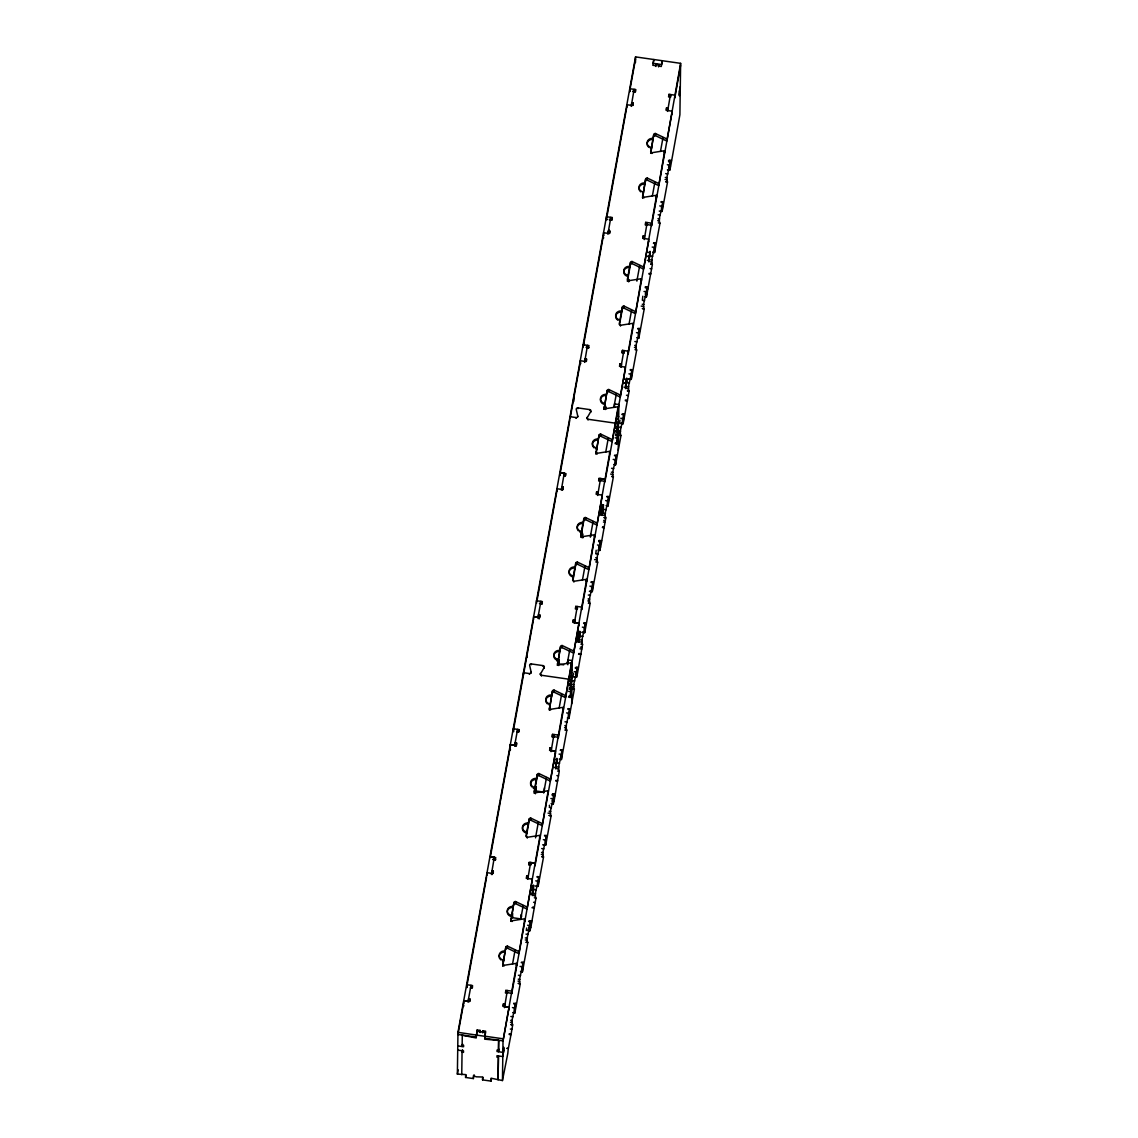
<?xml version="1.0" encoding="UTF-8"?>
<svg xmlns="http://www.w3.org/2000/svg" width="1138" height="1138" viewBox="0 0 1138 1138"><rect width="100%" height="100%" fill="white"/><g stroke="black" fill="none" stroke-linecap="round" stroke-linejoin="round"><path stroke-width="1.5" d="M570.138 697.48L572.058 676.029L570.394 685.673M571.674 703.796L571.888 687.807L569.441 687.523M576.056 418.329L576.056 417.546A1.479 1.294 0.5 0 0 577.748 416.095L576.241 409.367A1.479 1.294 0.5 0 1 577.933 407.916L589.697 409.595A1.479 1.294 0.5 0 1 590.793 411.444L590.778 412.226M616.711 443.976L618.631 422.539L616.952 432.198M616.881 432.212L618.702 416.921L618.873 404.545L614.506 403.919L614.463 407.39M618.247 450.307L618.475 434.303L615.558 433.962M667.508 170.017L669.685 170.33L670.638 166.347L679.898 114.725L680.624 63.344L635.545 56.9L457.96 1032.337L457.376 1074.101L465.627 1074.585L465.584 1077.458L473.365 1078.568L474.062 1074.77M463.707 1003.432L463.735 1000.629L468.102 1001.255L468.088 1002.137M467.163 987.514L466.651 984.64L472.441 985.593L472.426 987.699M469.994 999.036L469.98 1001.127L468.515 1000.928L468.543 998.823L469.994 999.036L469.525 1001.596L463.707 1000.757M477.149 1032.081L477.163 1029.99L480.08 1030.402L480.051 1032.493M482.725 1032.877L482.74 1030.786L485.642 1031.199L484.731 1038.269L503.024 1040.886L502.455 1080.559L491.075 1078.212L491.033 1081.1L482.555 1079.891L482.597 1077.003L476.31 1076.832L473.408 1075.695L473.365 1078.568M486.95 875.748L487.036 872.633L492.825 873.586L493.295 871.025L491.844 870.826L491.829 872.917L493.28 873.13L493.295 871.025M489.937 857.497L489.952 856.63L494.319 857.255L494.29 860.044L494.546 858.607M491.388 874.468L494.319 857.255M505.798 947.186L502.74 965.92L505.798 947.186A1.479 1.294 0.5 0 1 507.477 946.119L518.53 951.396L518.515 953.488L507.463 948.21A1.479 1.294 0.5 0 0 505.77 949.277M516.752 965.479L516.766 963.388L503.024 1040.886L508.771 1009.306M504.888 1004.029L503.437 1003.816L503.423 1005.921L504.874 1006.12M503.978 966.091L503.992 965.309A1.479 1.294 0.5 0 1 502.768 963.829M504.447 1007.685L507.363 990.458L507.349 992.905M532.072 881.296L511.702 993.872L511.73 991.084L505.884 990.373L505.869 992.478L511.687 993.303M507.463 948.21L507.477 946.119M510.322 747.41L510.336 744.622L514.703 745.248L514.703 746.115M508.786 1009.875L508.814 1007.087L504.447 1006.461M513.907 902.619L510.862 921.353L513.907 902.619A1.479 1.294 0.5 0 1 515.599 901.552L526.638 906.83L526.624 908.921L515.571 903.643A1.479 1.294 0.5 0 0 513.892 904.71M513.75 731.62L513.238 728.747L519.042 729.586L519.028 731.677M512.086 921.538L512.1 920.742A1.479 1.294 0.5 0 1 510.877 919.262M516.595 743.014L516.581 745.12L515.13 744.906L515.144 742.815L516.595 743.014L516.14 745.575L510.322 744.75M515.571 903.643L515.599 901.552M517.292 732.132L517.591 729.373L514.703 745.248M516.325 965.479L516.339 963.374L503.992 965.309M518.914 953.601L524.888 918.821L524.86 920.912M523.423 674.791L523.437 672.7L529.455 673.568A1.479 1.294 0.5 0 0 531.147 672.117L529.639 665.374A1.479 1.294 0.5 0 1 531.332 663.938L543.082 665.616A1.479 1.294 0.5 0 1 544.177 667.465L544.177 668.248M524.433 920.912L524.462 918.821L512.1 920.742M526.752 875.805L526.723 877.91L528.188 878.109L528.203 876.018L526.752 875.805L526.282 878.365L532.115 879.077L532.1 881.865M527.278 838.094L527.292 837.298A1.479 1.294 0.5 0 1 526.069 835.818L529.099 819.175A1.479 1.294 0.5 0 1 530.792 818.108L541.83 823.386L541.816 825.477L530.763 820.199A1.479 1.294 0.5 0 0 529.085 821.266L526.353 836.245M527.022 909.034L540.081 835.377L540.052 837.468M527.748 879.318L530.664 862.448L535.031 863.073L535.002 865.876L555.387 753.285M529.44 674.35L529.455 673.568M529.085 821.266L529.099 819.175M529.17 864.467L529.198 862.376L535.002 863.201L534.988 865.307M531.133 672.899L531.147 672.117M531.318 664.72L531.332 663.938M530.763 820.199L530.792 818.108M530.664 862.448L530.649 865.25L530.877 863.97M538.004 618.46L538.004 617.237L533.651 616.611L533.594 619.57M536.567 600.608L536.567 603.254M535.401 793.783L535.401 792.745A1.479 1.294 0.5 0 1 534.177 791.251L537.207 774.608A1.479 1.294 0.5 0 1 538.9 773.541L549.939 778.819L549.924 780.91L538.886 775.632A1.479 1.294 0.5 0 0 537.193 776.713L534.163 793.342M537.193 776.713L537.207 774.608M539.91 615.018L539.896 617.109L538.43 616.896L538.459 614.805L539.91 615.018L539.44 617.578L533.622 616.739M538.886 775.632L538.9 773.541M540.351 674.222L544.177 667.465M539.625 837.468L539.654 835.377L527.292 837.298M541.446 676.057L541.446 675.275A1.479 1.294 0.5 0 1 540.351 673.426M543.082 666.399L543.082 665.616M542.214 825.591L548.189 790.81L548.175 792.916M547.748 792.902L547.762 790.81L535.401 792.745M552.399 691.164L549.355 709.899L552.399 691.164A1.479 1.294 0.5 0 1 554.092 690.097L565.131 695.375L565.117 697.466L554.078 692.189A1.479 1.294 0.5 0 0 552.385 693.27M551.503 748.007L550.052 747.808L550.038 749.899L551.489 750.113M550.593 710.084L550.593 709.301A1.479 1.294 0.5 0 1 549.37 707.808M550.337 781.024L563.381 707.367L563.367 709.472M551.048 751.663L553.978 734.437L553.95 736.883M578.687 625.288L558.317 737.865L558.331 735.063L552.499 734.366L552.485 736.457L558.303 737.296M554.078 692.189L554.092 690.097M556.923 491.403L556.951 488.6M555.401 753.854L555.429 751.066L551.062 750.44M560.522 646.612L557.464 665.346L560.522 646.612A1.479 1.294 0.5 0 1 562.2 645.531L573.253 650.808L573.225 652.913L562.186 647.636A1.479 1.294 0.5 0 0 560.493 648.703M560.38 475.471L559.868 472.611L564.235 473.223L564.206 476.025L564.434 474.745M558.701 665.517L558.701 664.734A1.479 1.294 0.5 0 1 557.492 663.241M561.304 490.094L564.235 473.223M563.21 487.007L563.196 489.098L561.745 488.899L561.759 486.794L563.21 487.007L562.741 489.568L556.923 488.728M562.186 647.636L562.2 645.531M562.94 709.458L562.954 707.367L550.593 709.301M565.643 475.67L565.657 473.564L559.839 472.739M565.529 697.58L571.489 662.814L571.475 664.905M568.502 681.249L568.516 679.144L541.446 675.275M571.048 664.891L571.063 662.8L558.701 664.734M573.353 619.797L573.339 621.889L574.79 622.102L574.804 620.011L573.353 619.797L572.883 622.358L578.701 623.183M573.893 582.073L573.893 581.29A1.479 1.294 0.5 0 1 572.684 579.797L575.714 563.168A1.479 1.294 0.5 0 1 577.393 562.087L588.446 567.364L588.417 569.469L577.379 564.192A1.479 1.294 0.5 0 0 575.686 565.259L572.969 580.238M573.637 653.027L586.682 579.37L586.667 581.461M574.363 623.311L577.279 606.44L577.251 609.228L577.492 607.948M575.686 565.259L575.714 563.168M575.785 608.46L575.8 606.355L581.646 607.066L581.618 609.854L601.988 497.278M577.748 416.892L577.748 416.095M577.933 408.698L577.933 407.916M577.379 564.192L577.393 562.087M578.701 625.857L578.73 623.055L574.363 622.429M582.002 537.648L582.016 536.723A1.479 1.294 0.5 0 1 580.793 535.244L583.822 518.601A1.479 1.294 0.5 0 1 585.515 517.534L596.554 522.811L596.54 524.903L585.487 519.625A1.479 1.294 0.5 0 0 583.808 520.692L580.778 537.335M584.591 362.396L587.507 345.355L587.493 348.143L586.667 348.029M583.808 520.692L583.822 518.601M586.511 358.996L586.497 361.102L585.046 360.888L585.06 358.797L586.511 358.996L586.056 361.557L580.238 360.732L580.75 363.591M585.487 519.625L585.515 517.534M586.952 418.201L590.793 411.444M586.241 581.447L586.255 579.356L573.893 581.29M588.047 420.05L588.062 419.268A1.479 1.294 0.5 0 1 586.966 417.418M589.683 410.391L589.697 409.595M588.83 569.583L594.804 534.803L594.776 536.894M594.349 536.894L594.377 534.789L582.016 536.723M599.015 435.157L595.971 453.891L599.015 435.157A1.479 1.294 0.5 0 1 600.693 434.09L611.746 439.368L611.732 441.459L600.679 436.181A1.479 1.294 0.5 0 0 599.001 437.248M598.119 492L596.653 491.787L596.639 493.892L598.09 494.091M597.194 454.062L597.208 453.28A1.479 1.294 0.5 0 1 595.985 451.8M596.938 525.016L609.996 451.359L609.968 453.45M597.663 495.471L600.58 478.501L604.932 479.112L604.918 481.915L625.303 369.267M604.918 479.183L599.1 478.358L599.086 480.449L604.904 481.274M600.679 436.181L600.693 434.09M600.551 480.762L600.58 478.501M602.016 497.847L602.03 495.044L596.198 494.347L596.653 491.787M607.123 390.59L604.079 409.324L607.123 390.59A1.479 1.294 0.5 0 1 608.816 389.523L619.854 394.801L619.84 396.892L608.802 391.614A1.479 1.294 0.5 0 0 607.109 392.695M607.251 219.634L606.426 219.506L606.454 216.718L612.272 217.557L612.244 219.648L609.342 219.236M605.316 409.509L605.316 408.713A1.479 1.294 0.5 0 1 604.093 407.233M607.891 234.215L610.822 217.344L610.793 220.132L609.427 219.947M608.346 232.877L608.361 230.786L609.826 231L609.797 233.091L608.346 232.877L608.915 229.776M608.802 391.614L608.816 389.523M609.541 453.45L609.57 451.345L597.208 453.28M612.13 441.572L618.105 406.792L618.09 408.883M615.103 425.228L615.132 423.137L588.062 419.268M617.664 408.883L617.678 406.792L605.316 408.713M619.982 321.001L619.982 319.949A5.149 4.538 0.5 0 1 615.715 314.742A5.149 4.538 0.5 0 1 621.618 310.987L622.315 307.146A1.479 1.294 0.5 0 1 624.008 306.079L635.047 311.357L635.032 313.448L623.994 308.17A1.479 1.294 0.5 0 0 622.301 309.237L619.57 324.216M619.968 363.776L619.94 365.881L621.405 366.08L621.419 363.989L619.968 363.776L619.499 366.336L625.331 367.105L625.303 369.907M620.509 326.065L620.509 325.269A1.479 1.294 0.5 0 1 619.285 323.789L621.618 310.987M620.253 397.006L633.297 323.348L633.283 325.44M620.964 367.361L623.866 350.561L623.837 353.349L624.108 351.912M622.301 309.237L622.315 307.146M622.386 352.439L622.415 350.348L628.233 351.173L628.204 353.975L648.603 241.256M623.994 308.17L624.008 306.079M630.011 91.538L629.755 88.707L635.573 89.546L635.559 91.637L632.643 91.225M628.617 281.627L628.617 280.716A1.479 1.294 0.5 0 1 627.408 279.223L630.424 262.579A1.479 1.294 0.5 0 1 632.116 261.512L643.169 266.79L643.141 268.881L632.102 263.603A1.479 1.294 0.5 0 0 630.409 264.685L627.379 281.314M631.192 106.375L634.122 89.333L634.094 92.121L633.283 92.007M630.409 264.685L630.424 262.579M633.126 102.989L633.112 105.08L631.661 104.867L631.675 102.776L633.126 102.989L632.657 105.55L626.839 104.71L627.095 107.541M632.102 263.603L632.116 261.512M632.856 325.44L632.87 323.348L620.509 325.269M635.473 62.562L635.545 56.9M635.445 313.562L641.405 278.782L641.391 280.887M640.964 280.873L640.979 278.782L628.617 280.716M645.616 179.135L642.572 197.87L645.616 179.135A1.479 1.294 0.5 0 1 647.309 178.069L658.361 183.346L658.333 185.437L647.294 180.16A1.479 1.294 0.5 0 0 645.602 181.241M644.72 235.979L643.269 235.779L643.255 237.87L644.705 238.084M643.809 198.055L643.809 197.272A1.479 1.294 0.5 0 1 642.6 195.779M643.553 268.995L656.598 195.338L656.583 197.443M644.25 239.592L647.166 222.55L647.152 224.812L647.408 223.902M671.904 113.259L651.505 225.964L651.533 223.162L645.715 222.337L645.701 224.428L651.519 225.267M647.294 180.16L647.309 178.069M648.603 241.967L648.617 239.165L642.799 238.34L643.269 235.779M653.738 134.583L650.694 153.317L653.738 134.583A1.479 1.294 0.5 0 1 655.417 133.502L666.47 138.779L666.455 140.884L655.403 135.607A1.479 1.294 0.5 0 0 653.724 136.674M651.918 153.488L651.932 152.705A1.479 1.294 0.5 0 1 650.708 151.212M655.403 135.607L655.417 133.502M655.929 66.502L655.943 64.411L658.603 64.795L658.589 66.886M656.157 197.429L656.171 195.338L643.809 197.272M658.746 185.551L664.706 150.785L664.692 152.876M664.265 152.876L664.293 150.771L651.932 152.705M666.569 107.769L666.555 109.86L668.006 110.073L668.034 107.982L666.569 107.769L666.114 110.329L671.932 111.154L671.904 113.956M666.854 140.998L680.624 63.344M667.551 111.41L670.481 94.539L670.453 97.327L670.709 95.891M669.002 96.431L669.016 94.326L674.834 95.165L674.82 97.953L680.609 65.435M567.834 664.748L567.905 659.94L572.258 660.566L572.144 670.211L570.508 669.926M461.744 1074.741L462.071 1050.744M462.298 1035.111L462.128 1046.533L462.597 1044.001M462.284 1035.253L476.21 1037.97L476.95 1031.284L485.442 1032.493L484.703 1039.179L498.643 1040.445L498.515 1050.289L497.05 1050.075L497.036 1051.526L502.854 1052.351L503.778 1047.301L503.522 1050.004M492.071 874.581L492.228 872.334M498.43 1055.95L498.088 1079.834L498.416 1057.373L496.95 1057.159L496.979 1055.723L502.797 1056.562L503.736 1050.061L503.508 1051.327M498.657 1040.303L498.487 1051.725L498.956 1049.208M503.494 1052.75L503.551 1048.553M506.68 1048.411L508.316 1047.927L507.818 1053.347L502.455 1080.559M521.104 917.47L520.834 918.892L512.356 917.683L512.655 913.373M516.026 746.329L516.055 744.024M520.834 918.892L521.133 914.596M544.391 790.725L544.12 792.148L535.642 790.938L535.941 786.628M536.339 786.856L535.642 790.938M539.327 618.802L539.355 616.511M544.12 792.148L544.433 787.837M563.694 664.862L558.929 664.179L559.227 659.884M562.641 489.767L562.656 488.999L562.471 489.952M567.435 664.051L567.72 661.093M572.144 670.254L570.309 685.702L568.673 685.375M576.753 641.818L578.943 642.116L579.185 639.414L576.795 639.044M577.976 631.263L580.152 631.576L578.972 639.357L579.214 638.091L577.023 637.778M578.943 642.116L580.124 634.35L577.72 633.98M579.911 634.293L580.152 631.576M583.282 537.591L582.215 537.435L582.514 533.125M590.722 536.624L591.006 534.334M600.039 515.059L602.23 515.372L602.471 512.669L600.082 512.299M602.23 515.372L603.41 507.591L601.006 507.235M603.197 507.534L603.453 504.831L601.262 504.518M605.53 409.068L605.8 406.38M628.816 281.641L629.086 279.621M679.599 90.329L679.315 95.791L680.24 90.727M527.15 657.238L527.207 654.009M573.765 401.472L573.822 397.973M511.033 1024.556L512.669 1024.783C509.824 1019.762 517.619 1007.03 512.484 1007.585M518.316 983.346L520.222 983.616C517.392 978.58 525.187 965.863 520.038 966.418M526.154 942.207L527.79 942.449C524.945 937.413 532.74 924.696 527.605 925.237M535.955 898.038C533.11 893.003 540.906 880.286 535.77 880.84M541.873 856.63L543.509 856.871C540.678 851.836 548.473 839.119 543.324 839.659M549.17 815.42L551.077 815.69C548.231 810.654 556.027 797.937 550.892 798.492M559.242 771.294C556.397 766.258 564.192 753.541 559.057 754.081M561.404 759.672L566.809 730.269L564.903 729.999L566.795 730.112C563.964 725.077 571.76 712.36 566.61 712.914M568.972 718.505L574.377 689.102C571.461 684.422 579.541 670.481 574.178 671.733M582.556 644.364C579.711 639.328 587.507 626.611 582.371 627.152M588.46 603.126L590.096 603.368C587.251 598.332 595.046 585.615 589.911 586.155M597.649 562.2C594.818 557.165 602.614 544.433 597.464 544.988M604.178 517.548L605.814 517.79C602.969 512.754 610.765 500.037 605.629 500.578M611.746 476.381L613.382 476.623C610.537 471.587 618.332 458.87 613.197 459.411M615.544 465.001L620.95 435.598L619.314 435.37L620.935 435.441C618.105 430.406 625.9 417.689 620.751 418.243M627.465 390.803L629.101 391.045C626.256 386.01 634.051 373.292 628.916 373.833M628.361 379.011L631.263 379.423L636.668 350.02C633.752 345.34 641.846 331.4 636.483 332.666M638.831 338.256L644.236 308.853L642.33 308.569L644.222 308.697C641.391 303.661 649.186 290.944 644.037 291.484M652.287 263.902C649.713 258.995 657.309 246.434 652.202 247.088M659.955 223.119C657.11 218.083 664.905 205.366 659.77 205.907M665.886 181.71L667.522 181.938C664.677 176.902 672.473 164.199 667.337 164.74M595.857 553.324L596.17 550.266M642.429 299.835L642.814 296.236M515.585 1003.432L514.845 1012.92L512.669 1012.607M522.228 966.717L523.139 962.264L522.413 971.738L520.493 971.468M530.706 921.14L529.967 930.571L527.52 930.215M538.871 876.687L538.132 886.161L536.496 885.933M545.515 839.972L546.425 835.52L545.699 844.993L543.509 844.68M553.993 794.338L553.267 803.826L551.347 803.542M561.233 754.394L562.101 749.914L561.418 759.416L559.242 759.103M568.801 713.227L569.711 708.718L568.986 718.249L567.35 718.007M577.279 667.593L576.553 677.067L574.093 676.726M592.087 586.468L592.998 581.973L592.272 591.49L590.096 591.177M598.929 540.721L600.565 540.849L599.84 550.323L597.919 550.052M607.806 500.891L608.73 496.396L607.991 505.912L606.085 505.642M615.374 459.724L616.284 455.228L615.558 464.745L613.923 464.503M622.23 413.962L623.852 414.09L623.126 423.578L620.665 423.222M630.381 369.566L632.017 369.694L631.277 379.167L628.83 378.812M637.949 328.384L639.584 328.512L638.845 338L636.668 337.687M646.228 291.797L647.138 287.302L646.412 296.819L644.777 296.591M654.378 247.401L655.303 242.892L654.563 252.423L652.657 252.138M661.235 201.639L662.871 201.767L662.131 211.241L660.495 211.014M668.532 160.43L670.424 160.543L669.699 170.06L667.522 169.761M557.606 771.052L559.242 771.436L554.348 799.445L553.253 804.082L551.333 803.812M580.921 644.122L582.571 644.521L577.521 673.198L576.539 677.323L573.623 676.911M604.178 517.705L605.814 517.946L600.665 547.051M627.465 390.96L629.101 391.188L623.112 423.834L620.196 423.421M549.341 806.117L549.412 805.263M526.311 930.514L526.681 927.996M572.955 676.498L573.481 673.269M570.209 697.466L571.76 687.978M616.796 443.934L618.361 434.389M619.669 421.956L619.982 420.15M570.423 696.513L568.801 696.2M617.152 431.245L615.53 430.932M618.347 423.549L616.156 423.236M616.995 443.009L615.374 442.696M534.319 897.811L535.955 898.195L530.991 926.531L529.967 930.827L527.506 930.486M650.751 264.215L652.387 264.443L646.398 297.075M671.477 160.572L669.585 160.216M463.692 1002.863L457.931 1034.485L476.239 1037.059L477.163 1029.99M466.623 987.428L486.552 877.284M490.279 857.497L500.123 802.717M500.436 801.052L510.308 746.841M513.21 731.549L533.281 620.58M536.88 601.49L556.909 490.834M559.839 475.399L569.725 420.477M579.896 364.573L570.024 418.784L570.053 416.693L576.056 417.546M583.211 347.033L583.154 344.729L588.958 345.568L588.502 348.114L587.037 347.915M583.495 345.44L603.524 234.812M606.426 219.506L626.512 108.537M629.727 91.509L629.883 90.699M630.21 88.238L635.53 58.991M468.102 1001.255L471.004 985.266L470.99 988.054L471.217 986.774M538.004 617.237L540.92 601.234L540.906 604.036L541.162 602.585M517.577 732.161L517.833 730.724M587.493 348.143L587.777 346.549M610.793 220.132L611.206 217.899M634.094 92.121L634.392 90.528M472.441 985.593L471.971 988.154L470.435 987.983M519.042 729.586L518.587 732.147L517.121 731.933M565.657 473.564L565.188 476.125L563.737 475.926M609.826 231L609.356 233.546L603.538 232.721L603.794 235.552M612.272 217.557L611.803 220.118L610.352 219.904M635.573 89.546L635.104 92.107L633.653 91.894M479.838 1031.682L480.08 1030.402M655.943 64.411L655.701 65.691L652.799 65.279L653.852 59.517L653.141 63.315L661.619 64.525L662.33 60.727L661.278 66.488L658.376 66.075L658.603 64.795M482.512 1032.066L482.74 1030.786M503.437 1003.816L502.968 1006.376L508.786 1007.215M505.884 990.373L505.414 992.933L506.879 993.147M529.198 862.376L528.729 864.937L530.18 865.136M550.052 747.808L549.583 750.369L555.401 751.194M552.499 734.366L552.03 736.926L553.481 737.14M575.8 606.355L575.33 608.915L576.795 609.129M599.1 478.358L598.645 480.905L600.096 481.118M622.415 350.348L621.945 352.908L623.396 353.107M645.715 222.337L645.246 224.897L646.711 225.111M669.016 94.326L668.561 96.886L670.012 97.1M512.527 964.142L515.03 950.344M520.678 919.305L523.196 905.521M535.514 837.853L538.331 822.333M543.68 793.03L546.496 777.51M559.128 708.149L561.631 694.379M567.279 663.397L569.797 649.57M582.443 580.11L584.946 566.326M590.281 537.008L593.111 521.489M605.729 452.184L608.233 438.386M613.88 407.376L616.398 393.577M629.015 324.23L631.533 310.432M636.867 281.129L639.698 265.609M652.33 196.22L654.834 182.436M660.481 151.397L662.999 137.598M507.406 992.933L507.576 991.98M554.007 736.912L554.178 735.959M600.636 480.805L600.807 479.852M515.429 746.059L515.855 743.683M538.843 618.603L539.284 616.227M457.376 1074.101L458.159 1069.791M462.526 1049.634L462.056 1052.181L463.507 1052.38L463.522 1050.943L457.704 1050.118M465.584 1077.458L466.054 1074.926M482.555 1079.891L483.024 1077.359M512.356 917.683L512.612 916.261M558.929 664.179L559.327 662.046M582.215 537.435L582.784 534.348M605.814 409.026L605.985 408.073M491.033 1081.1L491.502 1078.568M603.453 504.831L602.258 512.612L602.5 511.346L600.096 510.862M679.372 91.595L680.296 86.531M532.627 891.595L532.399 892.861L533.58 885.08L533.338 887.796M555.927 764.836L555.685 766.116L556.866 758.335L556.624 761.038M625.786 384.587L625.544 385.867L626.739 378.086L626.483 380.789M649.073 257.842L648.831 259.108L650.026 251.327L649.77 254.044M679.343 93.032L679.585 91.765M532.612 892.917L532.356 895.62L533.551 887.839L533.309 889.105M555.899 766.159L555.643 768.875L556.838 761.094L556.596 762.36M579.882 635.616L580.124 634.35M603.168 508.857L603.41 507.591M625.758 385.91L625.516 388.627L626.697 380.846L626.469 382.112M649.058 259.165L648.802 261.868L649.983 254.101L649.755 255.367M679.329 94.354L679.571 93.088M514.661 1007.898L515.528 1003.375M529.782 925.55L530.664 921.026M537.947 881.139L538.829 876.63M553.082 798.805L553.95 794.281M576.369 672.046L577.236 667.537M584.548 627.465L585.43 622.955M599.655 545.301L600.523 540.778M622.941 418.556L623.809 414.033M631.092 374.146L631.875 369.921M638.66 332.979L639.584 328.512M661.946 206.22L662.871 201.767M669.514 165.053L670.296 160.828M508.316 1048.653L511.09 1034.101L509.17 1033.802M514.831 1013.176L520.237 983.773L518.331 983.502M522.399 972.008L527.804 942.591L526.169 942.364M599.826 550.579L600.523 547.193L598.887 546.965M607.976 506.182L613.382 476.765L611.746 476.538M654.549 252.679L659.955 223.276L658.319 222.877M627.294 401.031L625.388 400.761M561.93 750.596L560.294 750.355M577.023 674.663L575.387 674.421M522.925 962.919L521.289 962.691M553.737 801.408L552.101 801.166M647.01 287.587L645.516 287.217M608.588 496.68L607.095 496.31M655.189 243.091L653.667 242.807M618.531 422.611L616.995 422.369M571.945 676.114L570.423 675.872M546.425 835.52L544.519 835.349M523.053 962.35L521.503 962.136M530.792 927.299L529.028 927.214M647.209 293.632L645.459 293.462M627.465 400.334L625.331 400.007M577.322 673.924L575.6 673.71M553.893 800.725L552.314 800.455M604.306 527.065L602.585 526.837M511.133 1034.086L512.669 1024.94L511.033 1024.712M668.575 161.013L670.211 161.24M668.547 161.767L671.264 162.151M668.746 166.703L670.396 166.945M668.547 167.414L670.182 167.656M665.702 173.602L667.878 173.915M665.275 177.443L667.181 177.727M665.033 179.434L666.939 179.704M665.886 181.852L667.522 182.094L662.117 211.497L659.215 211.085M661.007 202.194L662.643 202.422M658.134 214.783L660.325 215.096M657.977 218.667L659.613 218.894M657.736 220.658L659.371 220.886M607.166 216.291L607.166 216.988M653.44 243.361L655.075 243.589M603.595 237.444L603.595 238.141M647.977 252.337L649.784 252.593L649.727 256.804L647.906 256.548M650.566 255.95L652.757 256.263M647.266 256.135L649.087 256.406L649.03 260.602L647.209 260.346M650.424 259.834L652.06 260.076M650.182 261.825L651.818 262.053M650.751 264.059L652.387 264.286M650.04 268.554L651.676 268.796M649.158 273.333L650.808 273.604M648.945 274.059L650.58 274.286M627.564 280.873L628.83 281.058M645.303 286.819L648.205 287.231M645.289 287.772L646.925 287.999M646.882 288.753L647.977 288.91M645.246 294.173L646.882 294.415M642.415 300.361L644.592 300.674M642.259 304.244L643.895 304.472M641.206 306.108L643.653 306.463M637.721 328.939L639.357 329.167M634.848 341.528L637.024 341.841M634.691 345.411L636.327 345.653M634.449 347.403L636.085 347.631M635.032 349.636L636.668 350.02M584.42 344.373L583.595 344.259L584.406 345.07M586.042 347.246L588.943 347.659M630.153 370.106L631.789 370.348M624.677 379.096L626.497 379.352L626.441 383.549L624.62 383.293M627.28 382.709L629.47 383.022M623.98 382.894L625.8 383.15L625.744 387.361L623.923 387.091M627.138 386.593L628.773 386.82M626.882 388.57L628.532 388.812M626.483 395.27L628.389 395.54M603.723 407.546L605.544 407.802M622.002 414.517L623.638 414.744M617.081 416.423L618.716 416.664M616.768 418.756L618.403 418.983M615.63 423.72L617.265 423.948M615.331 426.039L616.967 426.281M619.129 427.106L621.305 427.419M615.644 428.016L618.546 428.429M620.608 431.231L616.341 430.477M615.245 431.871L616.881 432.099M618.731 432.981L620.366 433.208M616.27 435.043L618.176 435.328M615.473 435.484L617.109 435.726M615.16 437.817L616.796 438.045M615.075 443.635L616.711 443.877M614.662 455.143L616.298 455.371M614.435 455.684L616.071 455.925M611.561 468.287L613.738 468.6M611.405 472.17L613.041 472.398M610.622 474.077L612.799 474.39M606.867 496.865L608.503 497.093M601.39 505.841L603.211 506.097L603.154 510.308L601.333 510.037M601.248 505.955L603.425 506.268M600.992 508.544L603.382 509.042M603.994 509.454L606.184 509.767M600.693 509.639L602.514 509.895L602.457 514.106L600.636 513.85M603.837 513.338L605.487 513.565M600.067 513.622L602.244 513.935M603.595 515.329L605.231 515.557M603.695 520.379L605.331 520.621M603.467 522.058L605.103 522.285M602.372 527.548L604.008 527.79M580.977 534.376L582.258 534.547M599.171 540.394L601.632 540.735M598.716 541.261L600.352 541.503M599.228 542.101L601.405 542.413M598.673 547.677L600.309 547.904M595.843 553.865L598.019 554.178M595.686 557.748L597.322 557.976M594.619 559.611L597.08 559.967M595.743 561.916L597.663 562.343L592.258 591.76L589.356 591.333M591.106 581.845L593.012 582.13M591.148 582.443L592.784 582.67M588.275 595.032L590.451 595.345M588.118 598.915L589.754 599.143M587.877 600.907L589.512 601.134M588.46 603.282L590.096 603.524L584.719 632.742L581.817 632.33M536.539 600.75L542.357 601.575L541.887 604.136L540.081 603.908M539.426 603.254L542.342 603.666M583.837 622.884L585.473 623.126L584.733 632.486L582.556 632.173M583.623 623.439L585.259 623.667M578.104 632.586L579.925 632.856L579.868 637.052L578.047 636.796M577.962 632.714L580.138 633.027M577.706 635.303L580.096 635.786M580.736 636.028L582.926 636.341M577.407 636.398L579.228 636.654L579.171 640.85L577.35 640.594M576.81 637.607L579 637.92M580.593 639.912L582.229 640.139M576.781 640.367L578.958 640.68M580.352 641.903L581.987 642.131M580.408 647.138L582.044 647.366M579.911 648.774L581.817 649.044M578.758 653.511L580.949 653.852M578.545 654.222L580.721 654.535M556.966 661.022L558.971 661.306M567.449 662.515L568.36 662.643M576.44 667.209L578.346 667.494M575.643 667.465L577.279 667.707M575.159 667.978L577.066 668.248M576.482 668.931L578.118 669.158M571.831 672.487L570.195 672.245M568.858 676.626L571.774 677.053M569.057 677.224L570.693 677.451M568.744 679.542L570.38 679.77M572.556 680.609L574.733 680.922M569.071 681.52L571.973 681.932M574.036 684.72L569.484 683.938M570.593 684.663L568.957 684.422M572.158 686.484L573.794 686.712M572.727 688.703L574.377 689.102M569.697 688.547L571.603 688.817M568.9 688.988L570.536 689.23M568.587 691.307L570.223 691.548M568.502 697.139L570.138 697.366M568.09 708.647L569.725 708.874M567.862 709.187L569.498 709.415M564.989 721.791L567.165 722.089M564.832 725.66L566.468 725.902M564.59 727.651L566.226 727.893M560.522 749.814L562.158 750.042M510.407 749.359L510.393 750.056M554.818 759.345L556.638 759.601L556.582 763.797L554.761 763.541M557.421 762.958L559.597 763.271M554.121 763.143L555.941 763.399L555.885 767.609L554.064 767.339M557.264 766.841L558.9 767.069M557.023 768.819L558.658 769.06M556.895 775.561L558.53 775.789M556.013 780.341L557.663 780.597M555.799 781.052L557.435 781.28M534.234 787.852L535.685 788.051M552.599 793.883L555.06 794.239M552.357 794.224L553.993 794.452M552.143 794.765L553.779 794.993M552.371 795.562L554.832 795.917M549.27 807.354L551.446 807.667M549.113 811.238L550.749 811.479M548.047 813.115L550.508 813.471M549.17 815.576L551.091 815.846L545.685 845.25L542.769 844.837M544.576 835.932L546.212 836.174M541.702 848.535L543.879 848.848M541.546 852.419L543.182 852.647M541.304 854.396L542.94 854.638M541.887 856.786L543.523 857.014L538.118 886.431L535.216 886.004M489.923 856.758L495.741 857.583L495.272 860.143L493.195 859.887M492.811 859.275L495.727 859.688M537.236 876.559L538.871 876.801M537.008 877.114L538.644 877.341M531.531 886.089L533.352 886.346L533.295 890.556L531.474 890.286M534.135 889.703L536.311 890.016M530.834 889.888L532.655 890.158L532.598 894.354L530.777 894.098M533.978 893.586L535.614 893.814M533.736 895.578L535.372 895.805M533.608 902.306L535.244 902.534M532.726 907.086L534.376 907.356M531.972 907.726L534.149 908.039M511.488 914.668L512.399 914.796M520.877 916.019L521.787 916.147M529.853 920.713L531.773 920.983M529.07 920.969L530.706 921.197M528.573 921.481L530.493 921.752M529.639 922.392L531.546 922.662M528.814 927.925L530.45 928.153M525.984 934.113L528.16 934.426M525.272 937.911L527.463 938.224M525.301 939.945L527.221 940.216M518.416 975.28L520.592 975.593M518.259 979.164L519.895 979.391M518.018 981.155L519.653 981.383M513.665 1003.275L515.585 1003.545M513.722 1003.858L515.358 1004.1M463.792 1005.366L463.792 1006.063M510.848 1016.462L513.025 1016.775M510.692 1020.331L512.328 1020.573M510.45 1022.322L512.086 1022.564M510.322 1029.051L511.958 1029.293M509.227 1034.556L510.862 1034.783M457.96 1032.337L484.745 1036.291M484.745 1036.177L503.039 1038.795M462.156 1045.082L463.607 1045.296L463.593 1046.732L457.775 1045.907M528.402 823.016A5.149 4.538 0.5 0 0 522.498 826.771A5.149 4.538 0.5 0 0 526.766 831.978L526.766 833.03A5.149 4.538 0.5 0 1 522.484 827.81A5.149 4.538 0.5 0 1 528.388 824.068M513.21 906.46A5.149 4.538 0.5 0 0 507.306 910.215A5.149 4.538 0.5 0 0 511.574 915.421L511.574 916.474A5.149 4.538 0.5 0 1 507.292 911.254A5.149 4.538 0.5 0 1 513.195 907.512M505.101 951.027A5.149 4.538 0.5 0 0 499.184 954.782A5.149 4.538 0.5 0 0 503.465 959.988L503.451 961.027A5.149 4.538 0.5 0 1 502.37 960.771M551.702 695.005A5.149 4.538 0.5 0 0 545.799 698.76A5.149 4.538 0.5 0 0 550.067 703.967L550.067 705.019A5.149 4.538 0.5 0 1 548.971 704.749M536.51 778.449A5.149 4.538 0.5 0 0 530.607 782.204A5.149 4.538 0.5 0 0 534.874 787.411L534.874 788.463A5.149 4.538 0.5 0 1 533.11 787.909M500.777 959.889A5.149 4.538 0.5 0 1 505.087 952.065M531.688 786.827A5.149 4.538 0.5 0 1 536.51 779.502M547.392 703.867A5.149 4.538 0.5 0 1 551.688 696.058M598.318 438.998A5.149 4.538 0.5 0 0 592.414 442.753A5.149 4.538 0.5 0 0 596.682 447.959L596.668 448.998A5.149 4.538 0.5 0 1 595.587 448.742M583.125 522.442A5.149 4.538 0.5 0 0 577.222 526.197A5.149 4.538 0.5 0 0 581.49 531.403L581.475 532.442A5.149 4.538 0.5 0 1 579.711 531.887M575.003 567.009A5.149 4.538 0.5 0 0 569.1 570.75A5.149 4.538 0.5 0 0 573.381 575.956L573.367 577.009A5.149 4.538 0.5 0 1 569.1 571.802A5.149 4.538 0.5 0 1 575.003 568.047M559.811 650.452A5.149 4.538 0.5 0 0 553.907 654.194A5.149 4.538 0.5 0 0 558.189 659.4L558.175 660.453A5.149 4.538 0.5 0 1 553.907 655.246A5.149 4.538 0.5 0 1 559.811 651.491M578.289 530.82A5.149 4.538 0.5 0 1 583.111 523.494M594.008 447.86A5.149 4.538 0.5 0 1 598.304 440.036M653.041 138.423A5.149 4.538 0.5 0 0 647.138 142.165A5.149 4.538 0.5 0 0 651.405 147.371L651.391 148.424A5.149 4.538 0.5 0 1 650.31 148.153M644.919 182.976A5.149 4.538 0.5 0 0 639.015 186.732A5.149 4.538 0.5 0 0 643.297 191.938L643.283 192.991A5.149 4.538 0.5 0 1 642.557 192.834M629.727 266.42A5.149 4.538 0.5 0 0 623.823 270.175A5.149 4.538 0.5 0 0 628.105 275.382L628.091 276.434A5.149 4.538 0.5 0 1 623.823 271.228A5.149 4.538 0.5 0 1 629.727 267.473M606.426 394.431A5.149 4.538 0.5 0 0 600.523 398.186A5.149 4.538 0.5 0 0 604.79 403.393L604.79 404.445A5.149 4.538 0.5 0 1 600.508 399.239A5.149 4.538 0.5 0 1 606.412 395.483M648.717 147.286A5.149 4.538 0.5 0 1 653.027 139.462M640.609 191.838A5.149 4.538 0.5 0 1 644.919 184.029M617.891 320.262A5.149 4.538 0.5 0 1 621.604 312.04"/></g></svg>
